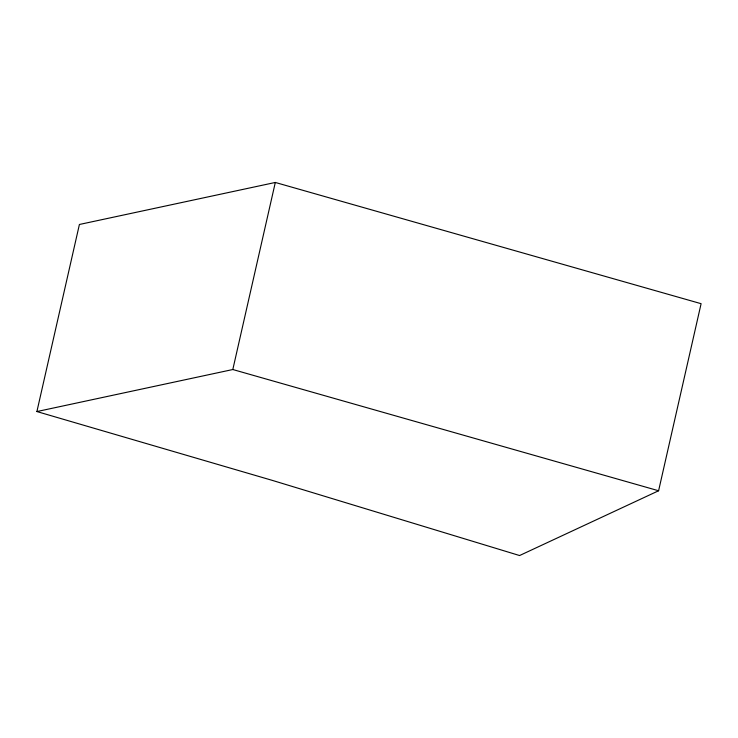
<?xml version="1.0" encoding="UTF-8"?>
<svg xmlns="http://www.w3.org/2000/svg" width="738" height="738" viewBox="0 0 738 738"><rect width="100%" height="100%" fill="white"/><g stroke="black" fill="none" stroke-linecap="round" stroke-linejoin="round"><path stroke-width="1.11" d="M36.9 411.555L79.4 224.481L275.311 182.461L701.1 303.687L658.6 490.761L519.58 555.539L272.276 480.373L36.9 411.555L232.811 369.526L658.6 490.761M232.811 369.526L275.311 182.461"/></g></svg>
